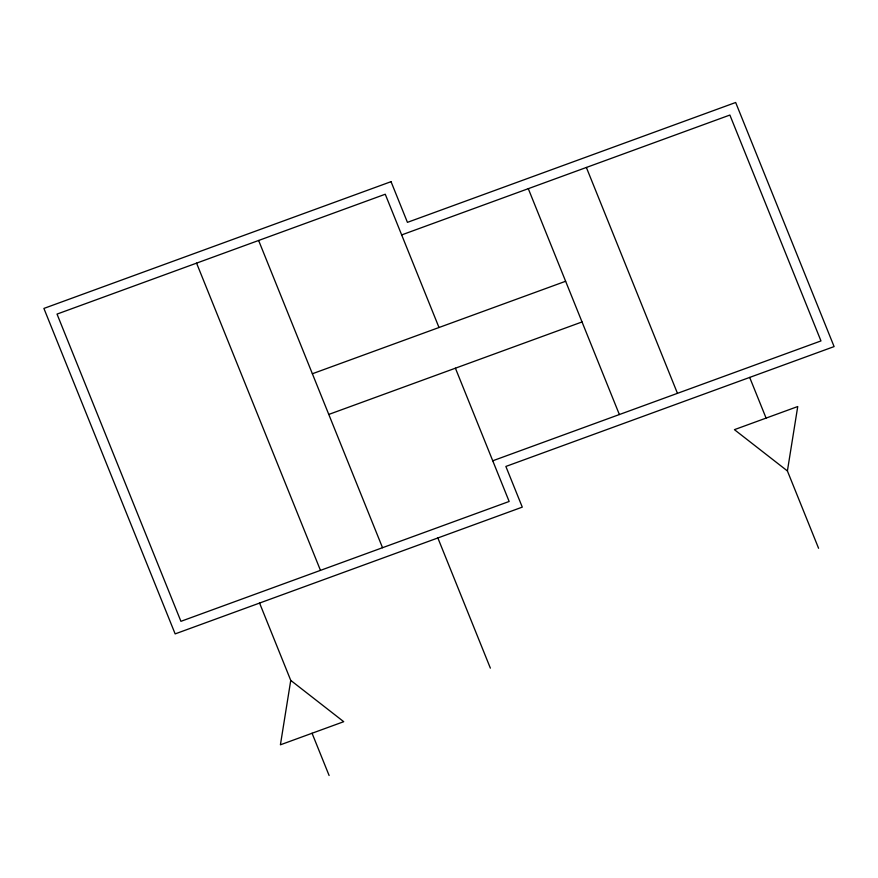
<?xml version="1.0" encoding="UTF-8"?>
<svg xmlns="http://www.w3.org/2000/svg" width="878" height="878" viewBox="0 0 878 878"><rect width="100%" height="100%" fill="white"/><g stroke="black" fill="none" stroke-linecap="round" stroke-linejoin="round"><path stroke-width="1.32" d="M290.75 680.395L280.411 744.807L343.726 721.694L290.75 680.395L259.57 603.065M787.401 470.948L797.74 406.536L734.425 429.66L787.401 470.948L818.581 548.278M401.663 234.92L729.881 115.051L820.974 340.927L492.745 460.785M312.37 373.754L565.63 281.267M328.778 414.438L582.037 321.952M749.68 377.419L766.088 418.093M586.372 167.468L677.454 393.333M528.293 188.671L619.374 414.548M439 327.505L385.255 194.236L57.026 314.094L180.923 621.328L509.152 501.47L455.408 368.189M437.859 537.951L490.363 668.136M258.626 240.473L382.523 547.707M196.573 263.137L320.47 570.371M312.063 733.251L329.107 775.504M391.039 181.669L43.9 308.43L175.15 633.894L522.278 507.133L505.871 466.448L834.1 346.59L735.665 102.496L407.436 222.353L391.039 181.669"/></g></svg>
